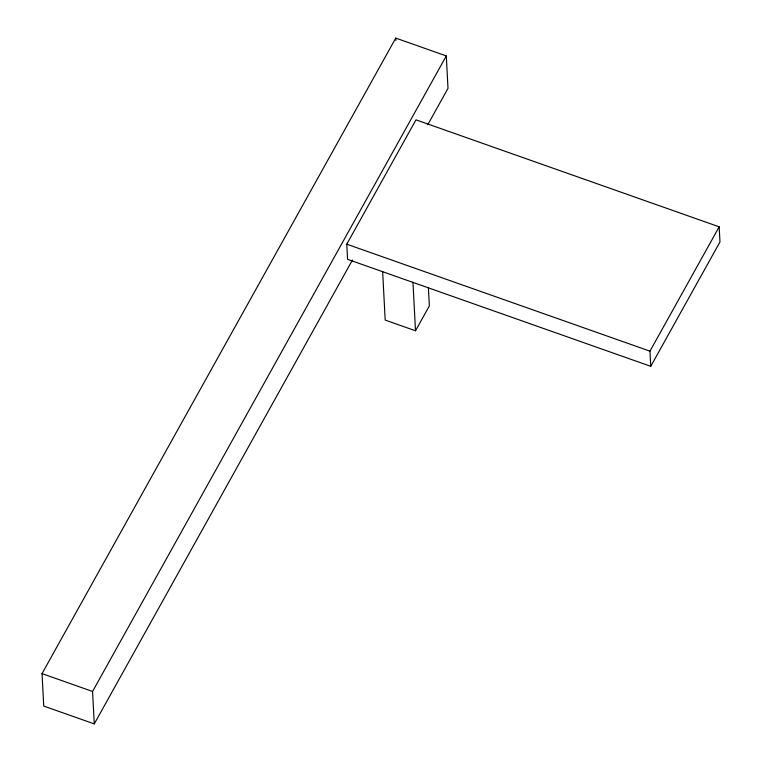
<?xml version="1.0" encoding="UTF-8"?>
<svg xmlns="http://www.w3.org/2000/svg" width="762" height="762" viewBox="0 0 762 762"><rect width="100%" height="100%" fill="white"/><g stroke="black" fill="none" stroke-linecap="round" stroke-linejoin="round"><path stroke-width="1.14" d="M352.473 259.994L94.269 723.9L43.739 706.069L42.034 673.627L395.764 38.1L446.294 55.931L447.999 88.373L427.73 124.778M94.269 723.9L92.564 691.458L446.294 55.931M346.777 244.183L415.985 119.844L719.176 226.828L719.966 241.964L650.758 366.312L347.577 259.328L346.777 244.183L649.967 351.168L650.758 366.312M382.638 271.424L385.191 320.088L415.509 330.784L429.349 305.914L428.415 288.112M649.967 351.168L719.176 226.828M42.034 673.627L92.564 691.458M412.956 282.121L415.509 330.784M395.764 38.1L395.888 40.415"/></g></svg>
